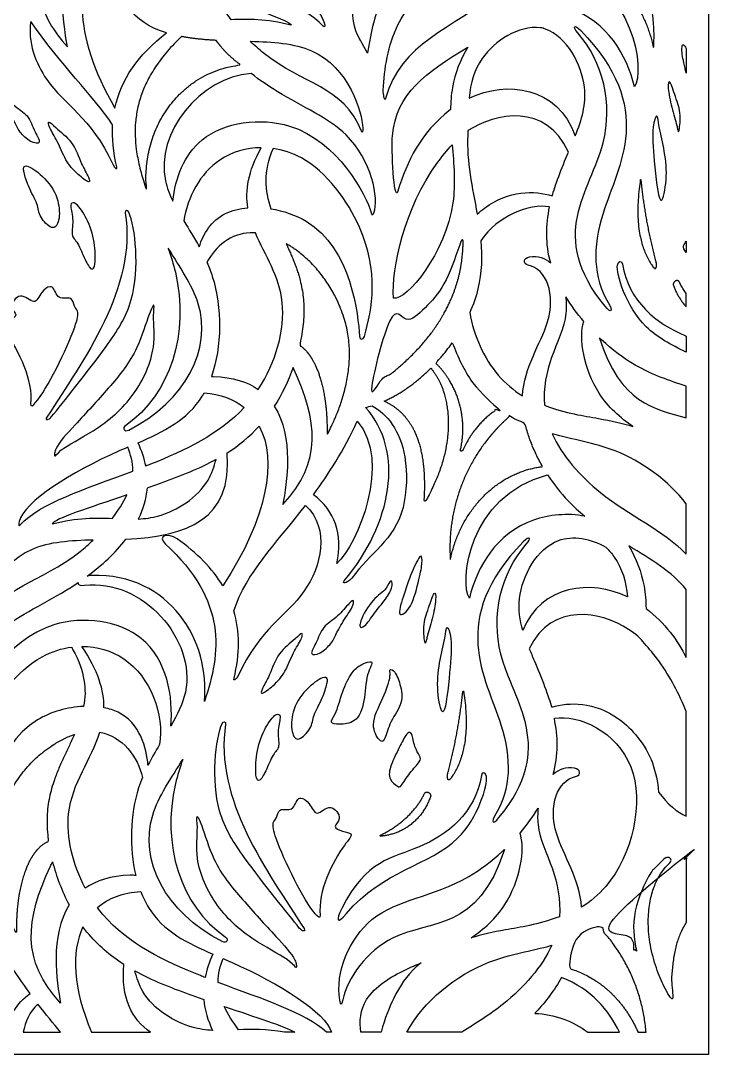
# Model space of a CAD drawing. Header units: millimetres. Extents: x 222 to 483, y -243 to 244.
# Drawn here: x 315.3 to 483.4, y -243.5 to 8.9 of the extents above; entities that cross this region are included whole.
import ezdxf

# ---------------------------------------------------------------- set-up
doc = ezdxf.new("R2010")
doc.units = ezdxf.units.MM

msp = doc.modelspace()

# ---------------------------------------------------------------- linework, layer by layer
msp.add_lwpolyline([(222.38, 244.15), (483.39, 244.15), (483.39, -243.48), (222.38, -243.48)], close=True)
for points, knots in [([(320.16, 14.11), (319.84, 15.45), (319.66, 16.81), (319.61, 18.18), (319.39, 23.64), (321.19, 29.43), (324.28, 36.02), (324.74, 37), (325.28, 38.16), (325.65, 39.2), (326.86, 36.98), (328.95, 33.8), (331.37, 31.15), (332.24, 30.29), (323.39, 23.47), (325.66, 8.7), (326.76, 2.58), (323.2, 6.44), (321.1, 10.22), (320.16, 14.11)], [0, 0, 0, 0, 1, 1, 1, 1.504694, 1.504694, 1.504694, 1.863922, 1.863922, 1.863922, 1.910503, 1.934924, 1.934924, 1.934924, 2.70129, 2.70129, 2.70129, 3.069815, 3.069815, 3.069815, 3.069815]), ([(443.32, 29.8), (438.26, 28.39), (424.84, 26.52), (406.24, 11.63), (404.22, -2.78), (403.96, -8.06), (403.91, -9.04), (404.28, -11.01), (404.53, -10.07), (408.03, 3.34), (427.24, 8.91), (440.95, 24.58), (443.32, 29.8)], [76.463266, 76.463266, 76.463266, 76.463266, 76.552494, 76.69528, 76.786498, 76.786498, 76.786498, 77.786498, 77.786498, 77.786498, 78.068676, 78.203492, 78.203492, 78.203492, 78.203492]), ([(336.6, 26.6), (337.3, 26.1), (338.01, 25.61), (338.74, 25.15), (337.84, 13.92), (342.84, 8.48), (350.99, 5.97), (344.06, 0.67), (339.86, -5.46), (338.38, -12.43), (327.83, 5.74), (328.25, 20.33), (336.6, 26.6)], [17.962, 17.962, 17.962, 17.962, 17.979596, 17.979596, 17.979596, 18.270693, 18.270693, 18.270693, 18.851398, 18.851398, 18.851398, 19.565897, 19.565897, 19.565897, 19.565897]), ([(363.01, 26.56), (362.35, 24.81), (361.75, 22.9), (361.77, 20.73), (373.64, 16.26), (384.47, 12.9), (389.29, 7.58), (389.74, 7.08), (389.71, 7.75), (389.55, 8.4), (388.32, 13.27), (376.26, 20.82), (363.7, 26.26), (363.01, 26.56)], [15.169596, 15.169596, 15.169596, 15.169596, 15.277954, 15.277954, 15.277954, 15.538019, 15.538019, 15.538019, 16.538019, 16.538019, 16.538019, 16.778297, 16.792424, 16.792424, 16.792424, 16.792424]), ([(411.4, 25.5), (410.13, 24.99), (405.73, 23.18), (396.03, 17.3), (396.2, 7.16), (398.82, 3.48), (400.12, 0.97), (401.26, 8.95), (404.74, 17.77), (408.03, 22.71), (410.98, 25.18), (411.4, 25.5)], [62.928225, 62.928225, 62.928225, 62.928225, 63.31961, 64.31961, 65.31961, 65.876541, 65.876541, 65.876541, 66.876541, 67.876541, 68.032448, 68.032448, 68.032448, 68.032448]), ([(439.06, 13.08), (442.73, 13.47), (457.03, 11.55), (463.45, 0.58), (465.36, -7.21), (467.81, -3.79), (465.87, 17.75), (446.27, 22.92), (444.42, 19.51), (442.08, 16.27), (439.45, 13.49), (439.32, 13.35), (439.19, 13.22), (439.06, 13.08)], [51, 51, 51, 51, 51.141693, 51.540815, 51.540815, 51.540815, 52.514407, 52.514407, 52.514407, 52.590008, 52.590008, 52.590008, 52.620151, 52.620151, 52.620151, 52.620151]), ([(363.25, 14.88), (364.13, 13.01), (365.36, 11.06), (366.81, 9.16), (370.8, 9.34), (375.34, 9.42), (381.48, 7.83), (380.78, 9.14), (372.67, 11.71), (363.25, 14.88)], [15.366348, 15.366348, 15.366348, 15.366348, 15.4449064, 15.4449064, 15.4449064, 15.6735386, 15.6735386, 15.6735386, 15.8752613, 15.8752613, 15.8752613, 15.8752613]), ([(337.82, -16.52), (337.63, -19.77), (337.97, -23.19), (338.86, -26.77), (339.08, -27.65), (338.34, -27.13), (337.96, -26.31), (332.32, -14.23), (322.16, -10.18), (317.01, 3.87), (317.82, 8.75), (325.3, -2.01), (332.82, -9.18), (337.82, -16.52)], [29.740853, 29.740853, 29.740853, 29.740853, 30, 30, 30, 31, 31, 31, 31.507506, 31.824255, 31.824255, 31.824255, 32.410259, 32.410259, 32.410259, 32.410259]), ([(424.93, -9.97), (425.3, -6.25), (427.39, 1.55), (436.94, 7.79), (442.4, 7.22), (442.81, 7.13), (448.58, 5.42), (455.09, -6.44), (452.49, -15.22), (450.88, -19.19), (446.57, -7.11), (434.15, -5.6), (424.93, -9.97)], [93.0221244, 93.0221244, 93.0221244, 93.0221244, 93.0817201, 93.1713805, 93.1713805, 93.1713805, 93.1754469, 93.2294618, 93.2691734, 93.2691734, 93.2691734, 93.6940296, 93.6940296, 93.6940296, 93.6940296]), ([(452.2, 6.54), (450.69, 8.08), (450.04, 7.62), (451.46, 5.99), (457.7, -1.19), (463.12, -24.15), (443.92, -43.6), (458.14, -60.78), (459.72, -62.69), (460.15, -62.04), (458.89, -59.9), (455.28, -53.74), (454.62, -36.46), (470.76, -12.45), (452.2, 6.54)], [0, 0, 0, 0, 1, 1, 1, 1.444191, 2, 2, 2, 3, 3, 3, 3.417562, 4, 4, 4, 4]), ([(371.48, 3.89), (372.51, 2.89), (383.35, -6.75), (394.16, -6.93), (398.64, -18.09), (398.92, -18.79), (398.96, -18.04), (398.94, -17.28), (398.84, -13.57), (394.12, 2.65), (376.9, 3.75), (371.48, 3.89)], [15.520902, 15.520902, 15.520902, 15.520902, 15.567747, 16, 16, 16, 17, 17, 17, 17.323358, 17.469186, 17.469186, 17.469186, 17.469186]), ([(477.98, -3.85), (477.98, -1.86), (477.98, 0.13), (477.98, 2.13), (477.73, 2.57), (477.1, 3.47), (476.91, 2.59), (476.97, 0.63), (477.32, -1.03), (477.88, -3.44), (477.98, -3.85)], [617.972943, 617.972943, 617.972943, 617.972943, 623.952559, 623.952559, 623.952559, 623.969659, 624.00071, 624.008228, 624.055911, 624.065464, 624.065464, 624.065464, 624.065464]), ([(420.38, -12.8), (420.41, -10.98), (420.82, -5.68), (422.8, -0.55), (424.61, 2.45), (414.25, -3.84), (407.2, -8.74), (406.2, -19.17), (405.91, -22.24), (406.57, -35.65), (407.5, -32.71), (409.83, -25.33), (412.88, -18.68), (420.38, -12.8)], [90.916579, 90.916579, 90.916579, 90.916579, 90.949637, 91.013607, 91.013607, 91.013607, 91.225311, 91.225311, 91.225311, 92.225311, 92.225311, 92.225311, 92.626374, 92.626374, 92.626374, 92.626374]), ([(371.69, -3.98), (373.75, -5.59), (382.18, -11.32), (399.83, -18.63), (402.95, -34.5), (401.68, -37.99), (401.54, -38.38), (401.19, -38.6), (401.08, -38.2), (399.73, -33.46), (388.78, -12.67), (357.82, -16.77), (353.11, -29.55), (352.53, -35.13), (351.73, -33.49), (346.7, -20.44), (359.05, -4.94), (371.69, -3.98)], [14, 14, 14, 14, 14.072713, 14.28442, 14.594616, 14.594616, 14.594616, 15.594616, 15.594616, 15.594616, 15.972209, 16.19829, 16.384528, 16.384528, 16.384528, 16.42098, 16.675186, 16.675186, 16.675186, 16.675186]), ([(309.63, -7.94), (309.61, -8.08), (309.72, -9.26), (311.73, -12.09), (314.05, -15.97), (314.63, -17.88), (317.81, -20.97), (320.67, -21.26), (318.63, -18.07), (317.21, -13.83), (313.9, -12.29), (310.81, -8.46), (309.7, -7.55), (309.63, -7.94)], [0.2828626, 0.2828626, 0.2828626, 0.2828626, 0.2916965, 0.3289893, 0.3732736, 0.4206187, 0.4595574, 0.4987291, 0.537462, 0.5854462, 0.635, 0.673098, 0.6985782, 0.6985782, 0.6985782, 0.6985782]), ([(475.89, -17.57), (475.83, -17.32), (475.53, -15.92), (474.38, -12.21), (473.37, -7.36), (473.81, -4.84), (475.5, -10.24), (476.8, -13.49), (476.22, -18.78), (476.02, -18.14), (475.89, -17.57)], [0.3333333, 0.3333333, 0.3333333, 0.3333333, 0.3468881, 0.3958112, 0.4454176, 0.4907563, 0.5362196, 0.5904539, 0.6354008, 0.6666667, 0.6666667, 0.6666667, 0.6666667]), ([(424.64, -17.92), (431.41, -13.54), (443.7, -11.06), (449.18, -23.2), (447.57, -26.99), (445.81, -31.75), (445.24, -33.85), (440.98, -32.49), (433.94, -32.48), (427.5, -37.77), (426.9, -38.31), (425.78, -31.84), (424.23, -25.46), (424.61, -19.02), (424.62, -18.65), (424.63, -18.28), (424.64, -17.92)], [88.298543, 88.298543, 88.298543, 88.298543, 89.020813, 89.020813, 89.020813, 90.8939, 90.8939, 90.8939, 91.031693, 91.046023, 91.046023, 91.046023, 91.296224, 91.296224, 91.296224, 91.418236, 91.418236, 91.418236, 91.418236]), ([(471.88, -34.93), (471.81, -34.95), (471.14, -34.63), (470.07, -24.95), (469.54, -17.17), (470.91, -13.2), (471.31, -17.15), (472.86, -23.41), (473.43, -29.46), (472.39, -34.81), (471.88, -34.93)], [0.3333333, 0.3333333, 0.3333333, 0.3333333, 0.3402274, 0.3974017, 0.4481187, 0.4861176, 0.5210702, 0.5669825, 0.6187188, 0.6666667, 0.6666667, 0.6666667, 0.6666667]), ([(322.25, -16.57), (322.3, -16.76), (322.7, -17.87), (324.66, -20.86), (326.12, -25.13), (328.86, -28.34), (332.47, -31.07), (332.08, -29.38), (329.9, -25.73), (328.42, -20.74), (323.94, -17.3), (322.12, -15.37), (322.12, -16.14), (322.25, -16.57)], [0.2651408, 0.2651408, 0.2651408, 0.2651408, 0.2746791, 0.315218, 0.3666441, 0.4148802, 0.4515302, 0.4858042, 0.5264738, 0.5804883, 0.6278918, 0.6625516, 0.6845601, 0.6845601, 0.6845601, 0.6845601]), ([(355.23, -39.97), (356.06, -34.19), (361.06, -24.86), (370.47, -22.11), (374.13, -22.09), (370.85, -27.91), (370.22, -32.6), (370.87, -36.78), (368.84, -36.94), (362.77, -38.42), (359.99, -43.1), (358.98, -46.3), (357.77, -44.08), (356.45, -41.99), (355.23, -39.97)], [10.6080863, 10.6080863, 10.6080863, 10.6080863, 10.783011, 10.8890039, 10.8890039, 10.8890039, 10.9959349, 10.9959349, 10.9959349, 11.0656119, 11.2204089, 11.2204089, 11.2204089, 11.2642485, 11.2642485, 11.2642485, 11.2642485]), ([(377.01, -22.29), (379.37, -22.62), (388.39, -25.53), (403.78, -46.76), (401.34, -61.44), (399.33, -68.18), (399.07, -69.04), (398.18, -69.03), (398.13, -68.14), (397.85, -63.12), (395.87, -43.01), (379.53, -37.48), (376.5, -37.01), (374.99, -32.56), (374.56, -27.92), (377.01, -22.29)], [10, 10, 10, 10, 10.067947, 10.260001, 10.580517, 10.580517, 10.580517, 11.580517, 11.580517, 11.580517, 12.013736, 12.111894, 12.111894, 12.111894, 12.237962, 12.237962, 12.237962, 12.237962]), ([(420.8, -21.36), (419.54, -22.7), (409.4, -35.13), (405.99, -51.44), (406.42, -58.87), (409.69, -59.46), (422.8, -43.38), (421.2, -26.1), (420.8, -21.36)], [89.2015169, 89.2015169, 89.2015169, 89.2015169, 89.2490399, 89.6086713, 89.6086713, 89.6086713, 89.8316864, 89.9165794, 89.9165794, 89.9165794, 89.9165794]), ([(316.08, -27.7), (316.1, -27.83), (316.29, -28.75), (317.17, -31.75), (319.79, -36.11), (319.58, -38.61), (323.32, -42.62), (324.98, -40.04), (324.77, -34.71), (322.01, -29.82), (317.01, -26.15), (316.02, -26.71), (316.02, -27.35), (316.08, -27.7)], [0.2737276, 0.2737276, 0.2737276, 0.2737276, 0.281453, 0.3201795, 0.3647422, 0.409809, 0.4476186, 0.4894424, 0.5360876, 0.5896846, 0.632255, 0.6617746, 0.6811432, 0.6811432, 0.6811432, 0.6811432]), ([(340.9, -37.99), (340.79, -37.29), (341.48, -37.19), (341.77, -37.83), (343.37, -41.45), (345.13, -57.39), (334.93, -73.05), (325.62, -84.32), (322.92, -87.76), (322.24, -88.61), (321.17, -88.78), (321.76, -87.87), (330.57, -74.15), (343.84, -56.26), (340.9, -37.99)], [0, 0, 0, 0, 1, 1, 1, 1.388445, 1.609126, 2, 2, 2, 3, 3, 3, 4, 4, 4, 4]), ([(328.45, -35.59), (328.6, -35.65), (329.54, -36.18), (331.88, -39.89), (333.44, -44.5), (333.74, -50.88), (332.75, -52.36), (331.03, -49.53), (329.21, -44.72), (327.53, -43.99), (328.43, -39.42), (327.2, -35.87), (328, -35.43), (328.45, -35.59)], [0.25853, 0.25853, 0.25853, 0.25853, 0.268326, 0.3126895, 0.3693223, 0.4158307, 0.4537451, 0.4910186, 0.5320683, 0.5779531, 0.6198632, 0.6583254, 0.6869583, 0.6869583, 0.6869583, 0.6869583]), ([(425.07, -62.37), (425.94, -60.43), (428.03, -54.47), (428.14, -48.67), (427.8, -44.83), (432, -38.64), (439.56, -35.66), (444.6, -36.55), (443.72, -40.91), (443.55, -45.53), (444.87, -50.24), (443.48, -49), (441.74, -48.37), (439.67, -48.73), (438.23, -48.99), (437.97, -50.43), (439.4, -50.74), (443.8, -51.7), (447.95, -62.26), (438.37, -75.7), (437.97, -82.69), (435.79, -81.31), (429.74, -76.24), (426.09, -67.96), (425.07, -62.37)], [94.505172, 94.505172, 94.505172, 94.505172, 94.577464, 94.724551, 94.724551, 94.724551, 95.573891, 95.573891, 95.573891, 95.607514, 95.607514, 95.607514, 95.677252, 95.677252, 95.677252, 96.677252, 96.677252, 96.677252, 96.899785, 97.06356, 97.06356, 97.06356, 97.32546, 97.855906, 97.855906, 97.855906, 97.855906]), ([(360.87, -50.11), (362.94, -46.19), (367.07, -42.7), (372.29, -42.87), (372.73, -42.91), (375.05, -48.37), (382.17, -58.58), (377.74, -74.54), (373.4, -81.11), (370.76, -79.27), (367.19, -78.09), (362.42, -77.97), (362.27, -77.96), (362.11, -77.96), (361.96, -77.97), (364.52, -70.67), (364.65, -59.72), (361.35, -51.2), (360.87, -50.11)], [6.696364, 6.696364, 6.696364, 6.696364, 6.8809665, 6.8974094, 6.8974094, 6.8974094, 7.0508775, 7.2070237, 7.2070237, 7.2070237, 7.4249446, 7.4249446, 7.4249446, 7.456339, 7.456339, 7.456339, 7.5874913, 7.6075677, 7.6075677, 7.6075677, 7.6075677]), ([(477.98, -47.66), (477.98, -46.74), (477.98, -45.82), (477.98, -44.9), (477.8, -45.2), (477.23, -46.09), (477.21, -46.67), (477.84, -47.48), (477.98, -47.66)], [665.000589, 665.000589, 665.000589, 665.000589, 667.757004, 667.757004, 667.757004, 667.772939, 667.811275, 667.820548, 667.820548, 667.820548, 667.820548]), ([(351.4, -46.58), (354.18, -51.19), (364.76, -65.88), (355.77, -83.85), (341.75, -91.04), (340.69, -91.59), (340.03, -90.59), (341.01, -89.91), (352.04, -82.26), (357.24, -65.36), (352.08, -48.55), (351.4, -46.58)], [25.523096, 25.523096, 25.523096, 25.523096, 25.664597, 26, 26, 26, 27, 27, 27, 27.445672, 27.504923, 27.504923, 27.504923, 27.504923]), ([(477.98, -72.05), (477.98, -70.73), (477.98, -69.41), (477.98, -68.09), (477.88, -68.05), (471.03, -65.18), (463.82, -59.67), (462.44, -50.5), (462.29, -49.49), (461.31, -49.75), (461.17, -50.75), (460.89, -52.83), (464.33, -65.03), (474.28, -70.21), (477.98, -72.05)], [688.189907, 688.189907, 688.189907, 688.189907, 692.147815, 692.147815, 692.147815, 692.155753, 692.659863, 692.659863, 692.659863, 693.659863, 693.659863, 693.659863, 694.090258, 694.314824, 694.314824, 694.314824, 694.314824]), ([(319.01, -84.33), (318.42, -85.01), (317.69, -85.56), (317.79, -84.65), (318.45, -78.87), (313.33, -68.66), (309.28, -64.57), (312.44, -64.33), (315.07, -62.87), (312.11, -61.35), (315.29, -56.83), (318.9, -61.03), (320.07, -57.45), (321.89, -56.06), (322.52, -56.04), (322.7, -56.03), (323.63, -56.24), (324.21, -59.61), (328.06, -58.15), (328.35, -61.14), (329.66, -61.86), (328.4, -67.82), (321.69, -81.25), (319.01, -84.33)], [0, 0, 0, 0, 1, 1, 1, 1.166623, 1.228778, 1.27106, 1.314325, 1.361693, 1.413404, 1.468723, 1.521532, 1.561619, 1.561619, 1.561619, 1.572967, 1.624069, 1.673258, 1.715199, 1.7572, 1.81926, 2, 2, 2, 2]), ([(323.64, -96.64), (323.69, -96.34), (324.23, -94.52), (329.3, -89.1), (337.06, -80.63), (343.83, -72.44), (346.6, -62.68), (348.21, -59.55), (347.56, -63.49), (348.65, -71.51), (343.46, -83.07), (334.66, -90.77), (324.78, -95.69), (323.66, -97.83), (323.57, -97.04), (323.64, -96.64)], [0.2512547, 0.2512547, 0.2512547, 0.2512547, 0.2608677, 0.2984071, 0.3498586, 0.4034449, 0.442947, 0.4700935, 0.495683, 0.5352109, 0.5884402, 0.6432003, 0.6829579, 0.7074576, 0.7202357, 0.7202357, 0.7202357, 0.7202357]), ([(448.55, -58.47), (449.84, -60.58), (451.34, -62.62), (452.99, -64.56), (451.58, -68.44), (453.92, -81.1), (461.93, -88.12), (464.93, -90.15), (462.39, -89.37), (456.36, -88.03), (448.81, -87), (443.36, -84.99), (443, -80.81), (444.9, -72.17), (448.77, -65.17), (448.72, -59.82), (448.55, -58.47)], [56.224915, 56.224915, 56.224915, 56.224915, 56.240223, 56.240223, 56.240223, 57.240223, 57.847667, 57.847667, 57.847667, 58.492213, 59.258136, 59.258136, 59.258136, 59.366936, 59.491328, 59.533933, 59.533933, 59.533933, 59.533933]), ([(456.8, -68.57), (456.97, -68.73), (457.14, -68.89), (457.32, -69.04), (459.92, -71.45), (467, -76.75), (474.04, -79.01), (477.98, -80.34), (477.98, -82.91), (477.98, -85.48), (477.98, -88.06), (470.2, -85.93), (461.82, -84.44), (456.8, -68.57)], [57.127909, 57.127909, 57.127909, 57.127909, 57.240223, 57.240223, 57.240223, 57.261738, 57.294669, 57.294669, 57.294669, 65.01621, 65.01621, 65.01621, 65.449647, 65.449647, 65.449647, 65.449647]), ([(381.91, -75.78), (381.91, -75.79), (381.91, -75.79), (381.91, -75.79), (388.05, -88.86), (389.1, -98.75), (379.43, -109.23), (380.36, -104.06), (382.13, -92.72), (377.33, -85.22), (379.18, -82.32), (380.73, -79.1), (381.91, -75.78)], [4, 4, 4, 4, 4.000278, 4.000278, 4.000278, 5.000278, 5.000278, 5.000278, 5.647501, 5.647501, 5.647501, 5.711817, 5.711817, 5.711817, 5.711817]), ([(344.03, -94.14), (344.95, -96.09), (345.58, -97.99), (345.93, -99.83), (346.31, -99.68), (354.99, -96.27), (363.89, -92.08), (369.97, -85.51), (367.45, -83.48), (364.16, -82.25), (360.19, -81.96), (360.04, -82.23), (356.38, -88.47), (350.24, -91.45), (344.03, -94.14)], [14.8922957, 14.8922957, 14.8922957, 14.8922957, 14.9445438, 14.9445438, 14.9445438, 14.952701, 15.1322287, 15.1322287, 15.1322287, 15.3542431, 15.3542431, 15.3542431, 15.3599418, 15.487305, 15.487305, 15.487305, 15.487305]), ([(399.63, -85.52), (409.31, -96.23), (406.03, -114.03), (394.43, -127.83), (393.87, -128.5), (394.74, -128.72), (396.31, -127.18), (400.57, -121.04), (409.42, -116.82), (410.09, -93.46), (404.79, -87.09), (401.24, -85.09), (400.7, -85.25), (400.17, -85.4), (399.63, -85.52)], [36.010926, 36.010926, 36.010926, 36.010926, 37, 37, 37, 38, 38, 38, 38.441941, 38.640606, 38.975126, 38.975126, 38.975126, 38.99631, 38.99631, 38.99631, 38.99631]), ([(360.23, -157.35), (364.37, -145.28), (365.82, -132.75), (350.69, -118.83), (348.64, -116.94), (351.26, -115.99), (353.55, -117.59), (358.49, -121.04), (362.22, -124.87), (364.72, -129.08), (375.74, -112.41), (378, -98.38), (373.66, -90.06), (371.31, -92.67), (368.66, -94.81), (365.8, -96.63), (367.1, -112.86), (356.09, -116.98), (341.04, -117.68), (338.46, -121.06), (335.16, -124.08), (331.61, -126.7), (331.98, -126.6), (332.37, -126.54), (332.79, -126.53), (351.8, -126.06), (361.75, -142.58), (360.23, -157.35)], [22.775331, 22.775331, 22.775331, 22.775331, 23.13042, 23.13042, 23.13042, 24.13042, 24.13042, 24.13042, 24.519455, 24.519455, 24.519455, 25.144732, 25.144732, 25.144732, 25.214156, 25.214156, 25.214156, 25.634736, 25.634736, 25.634736, 25.757907, 25.757907, 25.757907, 25.895675, 25.895675, 25.895675, 26.285116, 26.285116, 26.285116, 26.285116]), ([(386.91, -106.83), (392.15, -110.75), (394.05, -116.36), (392.61, -123.65), (397.71, -118.91), (406.11, -98.76), (397.6, -88.87), (394.25, -96.08), (390.56, -101.86), (386.91, -106.83)], [33.032767, 33.032767, 33.032767, 33.032767, 34, 34, 34, 34.980239, 34.980239, 34.980239, 35.009527, 35.009527, 35.009527, 35.009527]), ([(477.98, -109.06), (477.98, -113.14), (477.98, -117.22), (477.98, -121.31), (472.31, -115.49), (458.29, -109.41), (447.6, -97.2), (445.23, -91.98), (450.29, -93.39), (461.97, -95.01), (473.59, -103.32), (477.98, -109.06)], [729.160853, 729.160853, 729.160853, 729.160853, 741.407502, 741.407502, 741.407502, 741.597654, 741.73247, 741.73247, 741.73247, 741.821698, 741.934374, 741.934374, 741.934374, 741.934374]), ([(341.53, -95.22), (342.19, -96.97), (342.78, -98.88), (342.76, -101.05), (330.9, -105.52), (320.06, -108.88), (315.24, -114.2), (314.79, -114.7), (314.82, -114.03), (314.99, -113.38), (316.21, -108.51), (328.27, -100.96), (340.83, -95.52), (341.53, -95.22)], [15.169596, 15.169596, 15.169596, 15.169596, 15.277954, 15.277954, 15.277954, 15.538019, 15.538019, 15.538019, 16.538019, 16.538019, 16.538019, 16.778297, 16.792424, 16.792424, 16.792424, 16.792424]), ([(344.1, -112.76), (345.26, -110.37), (346.01, -107.85), (346.23, -105.2), (347.44, -104.78), (353.29, -102.72), (358.95, -100.5), (363.08, -98.23), (362.65, -99.89), (360.4, -106.56), (351.52, -111.88), (345.72, -112.68), (344.1, -112.76)], [14.7606374, 14.7606374, 14.7606374, 14.7606374, 14.8401409, 14.8401409, 14.8401409, 14.8654352, 14.9616143, 14.9616143, 14.9616143, 15.053325, 15.3069324, 15.406053, 15.406053, 15.406053, 15.406053]), ([(453.23, -112.09), (451.78, -110.91), (450.4, -109.65), (449.1, -108.29), (447.28, -106.37), (445.6, -104.22), (444.12, -101.95), (424.49, -107.1), (422.55, -128.67), (425, -132.09), (426.91, -124.3), (433.62, -112.82), (448.97, -111.25), (453.23, -112.09)], [83.081916, 83.081916, 83.081916, 83.081916, 83.384444, 83.384444, 83.384444, 83.436785, 83.436785, 83.436785, 84.410921, 84.410921, 84.410921, 84.810043, 84.976644, 84.976644, 84.976644, 84.976644]), ([(341.28, -106.89), (340.4, -108.77), (339.17, -110.72), (337.73, -112.62), (333.73, -112.44), (329.2, -112.36), (323.06, -113.95), (323.75, -112.64), (331.87, -110.07), (341.28, -106.89)], [15.366348, 15.366348, 15.366348, 15.366348, 15.4449064, 15.4449064, 15.4449064, 15.6735386, 15.6735386, 15.6735386, 15.8752613, 15.8752613, 15.8752613, 15.8752613]), ([(384.95, -109.43), (377.51, -119.08), (370.55, -125.82), (367.42, -135.16), (368.93, -140.2), (368.96, -145.7), (367.48, -151.65), (367.26, -152.53), (368, -152.01), (368.38, -151.19), (374.03, -139.11), (386.14, -134.28), (391.13, -115.23), (384.95, -109.43)], [95.172687, 95.172687, 95.172687, 95.172687, 95.23279, 95.23279, 95.23279, 95.663439, 95.663439, 95.663439, 96.663439, 96.663439, 96.663439, 97.170945, 97.646486, 97.646486, 97.646486, 97.646486]), ([(333.06, -117.89), (332.03, -118.89), (321.18, -128.53), (310.38, -128.71), (305.9, -139.87), (305.62, -140.57), (305.57, -139.81), (305.59, -139.06), (305.69, -135.35), (310.41, -119.13), (327.63, -118.03), (333.06, -117.89)], [15.520902, 15.520902, 15.520902, 15.520902, 15.567747, 16, 16, 16, 17, 17, 17, 17.323358, 17.469186, 17.469186, 17.469186, 17.469186]), ([(438.16, -118.34), (439.67, -116.8), (440.32, -117.26), (438.9, -118.89), (432.66, -126.07), (427.24, -149.03), (446.44, -168.48), (432.22, -185.66), (430.64, -187.57), (430.21, -186.92), (431.47, -184.78), (435.08, -178.62), (435.74, -161.34), (419.6, -137.33), (438.16, -118.34)], [0, 0, 0, 0, 1, 1, 1, 1.444191, 2, 2, 2, 3, 3, 3, 3.417562, 4, 4, 4, 4]), ([(463.62, -131.75), (463.26, -128.03), (462.17, -124), (459.11, -120.39), (458.33, -119.62), (454.68, -117.53), (443.97, -115.47), (436.18, -129.66), (437.3, -137.47), (438.04, -140.02), (442.65, -128.81), (454.65, -127.49), (463.62, -131.75)], [93.0943203, 93.0943203, 93.0943203, 93.0943203, 93.153916, 93.1713805, 93.1713805, 93.1713805, 93.2083208, 93.2623357, 93.2883344, 93.2883344, 93.2883344, 93.7017286, 93.7017286, 93.7017286, 93.7017286]), ([(477.98, -129.98), (477.98, -135.52), (477.98, -141.06), (477.98, -146.61), (475.86, -142.3), (472.9, -138.29), (468.17, -134.58), (468.14, -132.76), (467.73, -127.46), (465.75, -122.33), (463.95, -119.33), (469.37, -122.6), (474.5, -125.64), (477.98, -129.98)], [750.075589, 750.075589, 750.075589, 750.075589, 766.707832, 766.707832, 766.707832, 766.960635, 766.960635, 766.960635, 766.993692, 767.057663, 767.057663, 767.057663, 767.195359, 767.195359, 767.195359, 767.195359]), ([(413.43, -122.84), (413.43, -123), (413.39, -124.25), (412.82, -126.96), (410.91, -134.89), (407.16, -137.18), (408.77, -131.74), (410.71, -126.05), (413.16, -120.95), (413.42, -122.17), (413.43, -122.84)], [0.3333333, 0.3333333, 0.3333333, 0.3333333, 0.3408512, 0.3885342, 0.4391031, 0.4883575, 0.5368566, 0.5893378, 0.6356155, 0.6666667, 0.6666667, 0.6666667, 0.6666667]), ([(329.43, -128.24), (328.45, -128.91), (321.18, -133.58), (304.7, -140.41), (301.58, -156.28), (302.85, -159.77), (302.99, -160.16), (303.35, -160.38), (303.46, -159.98), (304.81, -155.24), (315.75, -134.45), (349.62, -138.93), (352.75, -156.27), (352.02, -163.33), (353.64, -160.55), (361.23, -145.54), (345.08, -127.19), (330.95, -128.95), (329.71, -129.11), (329.29, -128.74), (329.43, -128.24)], [14, 14, 14, 14, 14.033346, 14.245053, 14.555248, 14.555248, 14.555248, 15.555248, 15.555248, 15.555248, 15.932842, 16.158923, 16.419306, 16.419306, 16.419306, 16.480209, 16.758941, 16.758941, 16.758941, 17.170456, 17.170456, 17.170456, 17.170456]), ([(406.13, -128.78), (406.13, -128.94), (406.01, -130.05), (404.37, -132.66), (401.94, -135.36), (399.54, -139.18), (398.03, -139.45), (398.57, -136.77), (401.61, -131.87), (404.7, -130.23), (405.79, -127.31), (406.14, -128.24), (406.13, -128.78)], [0.308709, 0.308709, 0.308709, 0.308709, 0.3169776, 0.3597825, 0.4114303, 0.4553173, 0.4874724, 0.5031362, 0.5519852, 0.602914, 0.6396361, 0.6664853, 0.6664853, 0.6664853, 0.6664853]), ([(414.47, -142.45), (414.53, -142.2), (414.83, -140.8), (415.98, -137.09), (416.99, -132.24), (416.55, -129.72), (414.86, -135.12), (413.56, -138.37), (414.14, -143.66), (414.34, -143.02), (414.47, -142.45)], [0.3333333, 0.3333333, 0.3333333, 0.3333333, 0.3468881, 0.3958112, 0.4454176, 0.4907563, 0.5362196, 0.5904539, 0.6354008, 0.6666667, 0.6666667, 0.6666667, 0.6666667]), ([(396.71, -132.82), (396.74, -132.96), (396.62, -134.14), (394.61, -136.97), (392.3, -140.85), (391.71, -142.76), (388.53, -145.85), (385.67, -146.14), (387.71, -142.95), (389.13, -138.71), (392.44, -137.17), (395.54, -133.34), (396.64, -132.43), (396.71, -132.82)], [0.2828626, 0.2828626, 0.2828626, 0.2828626, 0.2916965, 0.3289893, 0.3732736, 0.4206187, 0.4595574, 0.4987291, 0.537462, 0.5854462, 0.635, 0.673098, 0.6985782, 0.6985782, 0.6985782, 0.6985782]), ([(463.91, -139.7), (465.6, -140.79), (466.94, -142), (467.75, -143.13), (469.01, -144.47), (473.25, -149.67), (476.31, -155.55), (477.98, -159.74), (477.98, -165.92), (477.98, -172.11), (477.98, -178.29), (477.98, -180.63), (477.98, -182.97), (477.98, -185.32), (475.79, -184.32), (473.43, -182.47), (471.24, -179.42), (470.81, -174.53), (469.31, -169.9), (466.11, -165.99), (464.72, -164.3), (463.12, -162.78), (461.49, -161.59), (461.41, -161.53), (455.59, -157.36), (449.32, -157.38), (445.12, -158.73), (444.51, -156.49), (442.54, -151.22), (440.85, -147.32), (440.43, -146.34), (440.01, -145.38), (439.62, -144.43), (445.22, -132.91), (457.25, -135.39), (463.91, -139.7)], [827.976486, 827.976486, 827.976486, 827.976486, 828.15719, 828.15719, 828.15719, 828.204713, 828.327443, 828.327443, 828.327443, 846.87096, 846.87096, 846.87096, 853.899365, 853.899365, 853.899365, 853.956805, 853.956805, 853.956805, 854.609063, 854.609063, 854.609063, 854.645532, 854.647381, 854.647381, 854.647381, 854.783326, 854.783326, 854.783326, 856.783326, 856.783326, 856.783326, 856.792718, 856.792718, 856.792718, 857.503966, 857.503966, 857.503966, 857.503966]), ([(384.1, -141.45), (384.04, -141.64), (383.64, -142.75), (381.68, -145.74), (380.22, -150.01), (377.49, -153.22), (373.87, -155.95), (374.26, -154.26), (376.44, -150.61), (377.92, -145.62), (382.4, -142.18), (384.23, -140.25), (384.22, -141.02), (384.1, -141.45)], [0.2651408, 0.2651408, 0.2651408, 0.2651408, 0.2746791, 0.315218, 0.3666441, 0.4148802, 0.4515302, 0.4858042, 0.5264738, 0.5804883, 0.6278918, 0.6625516, 0.6845601, 0.6845601, 0.6845601, 0.6845601]), ([(418.48, -159.81), (418.55, -159.83), (419.22, -159.51), (420.29, -149.83), (420.82, -142.05), (419.45, -138.08), (419.05, -142.03), (417.5, -148.29), (416.93, -154.34), (417.97, -159.69), (418.48, -159.81)], [0.3333333, 0.3333333, 0.3333333, 0.3333333, 0.3402274, 0.3974017, 0.4481187, 0.4861176, 0.5210702, 0.5669825, 0.6187188, 0.6666667, 0.6666667, 0.6666667, 0.6666667]), ([(349.28, -167.86), (350.5, -160.48), (345.57, -147.21), (333.98, -143.87), (330.27, -143.87), (334.31, -149.8), (335.73, -154.61), (335.7, -158.83), (336.95, -159.08), (344.13, -161.36), (346.14, -168.69), (346.46, -172.88), (347.35, -171.13), (348.31, -169.47), (349.28, -167.86)], [10.606877, 10.606877, 10.606877, 10.606877, 10.8448152, 10.9520174, 10.9520174, 10.9520174, 11.0538803, 11.0538803, 11.0538803, 11.0995322, 11.3357291, 11.3357291, 11.3357291, 11.369279, 11.369279, 11.369279, 11.369279]), ([(327.86, -144.02), (325.38, -144.33), (316.23, -147.2), (300.75, -168.54), (303.19, -183.21), (305.2, -189.96), (305.46, -190.82), (306.36, -190.81), (306.41, -189.92), (306.68, -184.89), (308.77, -163.68), (326.85, -158.7), (330.74, -158.51), (331.51, -154.42), (331.06, -150.01), (328.13, -144.73), (327.99, -144.48), (327.9, -144.24), (327.86, -144.02)], [10, 10, 10, 10, 10.071118, 10.263172, 10.583688, 10.583688, 10.583688, 11.583688, 11.583688, 11.583688, 12.016907, 12.144362, 12.144362, 12.144362, 12.256726, 12.256726, 12.256726, 12.39658, 12.39658, 12.39658, 12.39658]), ([(401.07, -147.65), (401.07, -147.65), (400.74, -147.43), (398.21, -148.4), (396.25, -150.01), (393.9, -154.7), (392.41, -160.65), (390.56, -162.54), (393.28, -163.08), (397.63, -162.44), (399.51, -157.67), (399.65, -150.59), (401.45, -147.93), (401.07, -147.65)], [0.2995752, 0.2995752, 0.2995752, 0.2995752, 0.30019, 0.3346555, 0.3756971, 0.4243525, 0.4692014, 0.5058929, 0.5384124, 0.5790557, 0.6314374, 0.6797624, 0.7222751, 0.7222751, 0.7222751, 0.7222751]), ([(390.27, -152.58), (390.24, -152.71), (390.05, -153.63), (389.18, -156.63), (386.55, -160.99), (386.76, -163.49), (383.02, -167.5), (381.36, -164.92), (381.57, -159.59), (384.33, -154.7), (389.33, -151.03), (390.33, -151.59), (390.32, -152.23), (390.27, -152.58)], [0.2737276, 0.2737276, 0.2737276, 0.2737276, 0.281453, 0.3201795, 0.3647422, 0.409809, 0.4476186, 0.4894424, 0.5360876, 0.5896846, 0.632255, 0.6617746, 0.6811432, 0.6811432, 0.6811432, 0.6811432]), ([(405.59, -150.16), (405.61, -150.4), (405.68, -151.78), (403.88, -156.95), (400.59, -162.65), (402.97, -167.18), (404.24, -167.22), (405.43, -162.36), (408.69, -158.05), (408.53, -154.27), (406.97, -149.87), (405.51, -149.3), (405.57, -149.83), (405.59, -150.16)], [0.2517194, 0.2517194, 0.2517194, 0.2517194, 0.2646242, 0.3111408, 0.3660399, 0.4080946, 0.4438112, 0.4838274, 0.533476, 0.5837719, 0.6216491, 0.6498336, 0.6681365, 0.6681365, 0.6681365, 0.6681365]), ([(377.89, -160.47), (377.74, -160.53), (376.81, -161.06), (374.46, -164.77), (372.91, -169.38), (372.61, -175.76), (373.59, -177.24), (375.31, -174.41), (377.13, -169.6), (378.81, -168.87), (377.91, -164.3), (379.14, -160.75), (378.35, -160.31), (377.89, -160.47)], [0.25853, 0.25853, 0.25853, 0.25853, 0.268326, 0.3126895, 0.3693223, 0.4158307, 0.4537451, 0.4910186, 0.5320683, 0.5779531, 0.6198632, 0.6583254, 0.6869583, 0.6869583, 0.6869583, 0.6869583]), ([(445.76, -161.43), (446.64, -165.79), (446.81, -170.41), (445.49, -175.13), (446.88, -173.88), (448.62, -173.25), (450.69, -173.61), (452.13, -173.87), (452.39, -175.31), (450.96, -175.62), (446.56, -176.58), (442.41, -187.14), (451.99, -200.58), (452.39, -207.57), (454.57, -206.19), (464.21, -198.12), (470.56, -169.03), (451.69, -160.38), (445.76, -161.43)], [55.191292, 55.191292, 55.191292, 55.191292, 55.224915, 55.224915, 55.224915, 55.294653, 55.294653, 55.294653, 56.294653, 56.294653, 56.294653, 56.517186, 56.680961, 56.680961, 56.680961, 56.94286, 57.94286, 58.94286, 58.94286, 58.94286, 58.94286]), ([(365.44, -162.87), (365.55, -162.17), (364.86, -162.07), (364.57, -162.71), (362.97, -166.33), (361.21, -182.27), (371.41, -197.93), (380.72, -209.2), (383.43, -212.64), (384.1, -213.49), (385.18, -213.66), (384.59, -212.75), (375.78, -199.03), (362.5, -181.14), (365.44, -162.87)], [0, 0, 0, 0, 1, 1, 1, 1.388445, 1.609126, 2, 2, 2, 3, 3, 3, 4, 4, 4, 4]), ([(345.1, -175.86), (344.07, -170.87), (340.14, -165.8), (334.72, -164.81), (332.64, -171.49), (324.4, -181.3), (327.99, -197.01), (331.11, -202.9), (333.76, -201.05), (337.33, -199.87), (342.11, -199.75), (342.59, -199.73), (343.05, -199.76), (343.49, -199.82), (341.84, -193.05), (342.07, -183.98), (344.77, -176.68), (345.1, -175.86)], [6.7346761, 6.7346761, 6.7346761, 6.7346761, 6.9574183, 6.9574183, 6.9574183, 7.1382774, 7.2706906, 7.2706906, 7.2706906, 7.4891491, 7.4891491, 7.4891491, 7.5858149, 7.5858149, 7.5858149, 7.699447, 7.7142675, 7.7142675, 7.7142675, 7.7142675]), ([(410.67, -165.02), (410.75, -165.1), (411.14, -165.68), (411.48, -168.6), (413.12, -170.78), (413.16, -171.84), (410.46, -174.55), (408.18, -178.32), (407.68, -178.25), (405.01, -176.19), (405.71, -172.82), (407.75, -168.87), (409.55, -165.12), (410.39, -164.76), (410.67, -165.02)], [0.2826634, 0.2826634, 0.2826634, 0.2826634, 0.2919223, 0.3284203, 0.3660249, 0.4043602, 0.4460949, 0.4857709, 0.5219392, 0.5562048, 0.6041706, 0.6554563, 0.6983078, 0.728411, 0.728411, 0.728411, 0.728411]), ([(354.94, -171.46), (352.16, -176.07), (341.59, -190.76), (350.57, -208.73), (364.59, -215.92), (365.65, -216.47), (366.31, -215.47), (365.33, -214.79), (354.3, -207.14), (349.11, -190.24), (354.26, -173.43), (354.94, -171.46)], [20.653516, 20.653516, 20.653516, 20.653516, 20.795017, 21.13042, 21.13042, 21.13042, 22.13042, 22.13042, 22.13042, 22.576092, 22.635343, 22.635343, 22.635343, 22.635343]), ([(427.92, -175.38), (428.07, -174.37), (429.05, -174.63), (429.19, -175.63), (429.47, -177.71), (424.21, -196.34), (403.79, -198.59), (394.94, -209.12), (392.66, -211.83), (392.29, -210.9), (393.88, -207.73), (399.77, -195.97), (412.45, -195.32), (426.54, -184.55), (427.92, -175.38)], [0, 0, 0, 0, 1, 1, 1, 1.430396, 2, 2, 2, 3, 3, 3, 3.495891, 4, 4, 4, 4]), ([(387.33, -209.21), (387.93, -209.89), (388.66, -210.44), (388.55, -209.53), (387.9, -203.75), (393.01, -193.54), (397.06, -189.45), (393.91, -189.21), (391.28, -187.75), (394.24, -186.23), (391.05, -181.71), (387.45, -185.91), (386.27, -182.33), (384.46, -180.94), (383.82, -180.92), (383.64, -180.91), (382.71, -181.12), (382.13, -184.49), (378.28, -183.03), (377.99, -186.02), (376.68, -186.74), (377.94, -192.7), (384.66, -206.13), (387.33, -209.21)], [0, 0, 0, 0, 1, 1, 1, 1.166623, 1.228778, 1.27106, 1.314325, 1.361693, 1.413404, 1.468723, 1.521532, 1.561619, 1.561619, 1.561619, 1.572967, 1.624069, 1.673258, 1.715199, 1.7572, 1.81926, 2, 2, 2, 2]), ([(437.37, -189.44), (438.78, -193.32), (436.44, -205.98), (428.43, -213), (425.43, -215.03), (427.97, -214.26), (434, -212.91), (441.55, -211.88), (447, -209.87), (447.36, -205.69), (445.46, -197.05), (441.59, -190.05), (441.64, -184.7), (441.81, -183.35), (440.52, -185.46), (439.02, -187.5), (437.37, -189.44)], [60.31961, 60.31961, 60.31961, 60.31961, 61.31961, 61.927053, 61.927053, 61.927053, 62.571599, 63.337522, 63.337522, 63.337522, 63.446323, 63.570715, 63.61332, 63.61332, 63.61332, 63.628628, 63.628628, 63.628628, 63.628628]), ([(382.71, -221.52), (382.65, -221.22), (382.11, -219.4), (377.04, -213.98), (369.29, -205.51), (362.51, -197.32), (359.75, -187.56), (358.13, -184.43), (358.78, -188.37), (357.69, -196.39), (362.88, -207.95), (371.69, -215.65), (381.57, -220.57), (382.69, -222.71), (382.78, -221.92), (382.71, -221.52)], [0.2512547, 0.2512547, 0.2512547, 0.2512547, 0.2608677, 0.2984071, 0.3498586, 0.4034449, 0.442947, 0.4700935, 0.495683, 0.5352109, 0.5884402, 0.6432003, 0.6829579, 0.7074576, 0.7202357, 0.7202357, 0.7202357, 0.7202357]), ([(433.56, -193.45), (433.39, -193.61), (433.22, -193.77), (433.04, -193.92), (430.44, -196.33), (418.81, -205.03), (399.37, -205.9), (392.23, -223.56), (393.3, -230.24), (393.52, -231.61), (393.78, -231.54), (394.04, -230.17), (395.06, -224.85), (407.31, -208.5), (427.2, -213.57), (433.56, -193.45)], [57.127909, 57.127909, 57.127909, 57.127909, 57.240223, 57.240223, 57.240223, 57.261738, 57.329644, 57.39127, 57.39127, 57.39127, 58.39127, 58.39127, 58.39127, 58.770252, 59.31961, 59.31961, 59.31961, 59.31961]), ([(323.14, -196.46), (322.96, -196.84), (322.79, -197.21), (322.62, -197.57), (316.49, -210.63), (315.44, -220.53), (325.1, -231.01), (324.17, -225.84), (322.4, -214.5), (327.21, -206.99), (325.45, -203.67), (324.07, -200.06), (323.14, -196.46)], [4, 4, 4, 4, 4.128848, 4.128848, 4.128848, 5.128848, 5.128848, 5.128848, 5.77622, 5.77622, 5.77622, 5.845327, 5.845327, 5.845327, 5.845327]), ([(360.41, -224.71), (360.77, -222.87), (361.39, -220.97), (362.32, -219.02), (356.1, -216.33), (349.02, -212.9), (345.24, -205.13), (344.7, -203.71), (340.33, -203.97), (336.76, -205.35), (334.11, -207.66), (334.54, -208.24), (340.89, -216.22), (350.93, -220.98), (360.03, -224.56), (360.41, -224.71)], [14.8922957, 14.8922957, 14.8922957, 14.8922957, 14.9445438, 14.9445438, 14.9445438, 15.0719069, 15.09795, 15.09795, 15.09795, 15.3400936, 15.3400936, 15.3400936, 15.3544673, 15.5432591, 15.5514163, 15.5514163, 15.5514163, 15.5514163]), ([(306.93, -210.65), (310.28, -217.86), (313.98, -223.64), (317.63, -228.61), (314.31, -231.09), (312.34, -234.24), (311.69, -238.07), (310.18, -238.07), (308.67, -238.07), (307.16, -238.07), (303.38, -229.89), (300.89, -217.68), (306.93, -210.65)], [95.138149, 95.138149, 95.138149, 95.138149, 95.167436, 95.167436, 95.167436, 95.778857, 95.778857, 95.778857, 99.948012, 99.948012, 99.948012, 100.644648, 100.644648, 100.644648, 100.644648]), ([(347.1, -238.07), (342.3, -238.07), (337.49, -238.07), (332.68, -238.07), (328.1, -227.43), (327.64, -218.47), (330.57, -212.36), (330.89, -212.79), (333.79, -216.52), (337.22, -219.39), (340.54, -221.51), (339.88, -229.8), (342.43, -234.94), (347.1, -238.07)], [978.604632, 978.604632, 978.604632, 978.604632, 991.873206, 991.873206, 991.873206, 992.321072, 992.321072, 992.321072, 992.331345, 992.412076, 992.412076, 992.412076, 992.627126, 992.627126, 992.627126, 992.627126]), ([(409.7, -238.07), (414.19, -238.07), (418.68, -238.07), (423.17, -238.07), (426.56, -235.93), (435.44, -230.44), (442.76, -222.08), (445.13, -216.86), (440.07, -218.27), (426.89, -220.1), (413.78, -230.45), (409.7, -238.07)], [908.60401, 908.60401, 908.60401, 908.60401, 921.00192, 921.00192, 921.00192, 921.089629, 921.224446, 921.224446, 921.224446, 921.313674, 921.452306, 921.452306, 921.452306, 921.452306]), ([(390.09, -238.07), (390.49, -238.07), (390.9, -238.07), (391.3, -238.07), (389.84, -233.21), (377.92, -225.77), (365.51, -220.4), (364.82, -220.1), (364.15, -221.85), (363.56, -223.76), (363.58, -225.93), (374.67, -230.11), (384.87, -233.32), (390.09, -238.07)], [937.930597, 937.930597, 937.930597, 937.930597, 939.049217, 939.049217, 939.049217, 939.286408, 939.300536, 939.300536, 939.300536, 939.408894, 939.408894, 939.408894, 939.652086, 939.652086, 939.652086, 939.652086]), ([(398.49, -238.07), (400.14, -238.07), (401.79, -238.07), (403.43, -238.07), (404.36, -234.54), (407.13, -228.03), (409.84, -223.95), (412.79, -221.48), (413.21, -221.16), (411.94, -221.67), (407.53, -223.48), (398.76, -228.8), (398.05, -235.51), (398.49, -238.07)], [926.769531, 926.769531, 926.769531, 926.769531, 931.317003, 931.317003, 931.317003, 931.940993, 932.940993, 933.096899, 933.096899, 933.096899, 933.488284, 934.488284, 935.259677, 935.259677, 935.259677, 935.259677]), ([(360.11, -230.08), (358.9, -229.66), (353.05, -227.6), (347.39, -225.38), (343.26, -223.11), (343.69, -224.77), (345.94, -231.44), (354.82, -236.76), (360.62, -237.56), (362.24, -237.64), (361.09, -235.25), (360.33, -232.73), (360.11, -230.08)], [19.2364571, 19.2364571, 19.2364571, 19.2364571, 19.2617515, 19.3579306, 19.3579306, 19.3579306, 19.4496413, 19.7032486, 19.8023693, 19.8023693, 19.8023693, 19.8818728, 19.8818728, 19.8818728, 19.8818728]), ([(461.67, -238.07), (459.08, -238.07), (456.5, -238.07), (453.91, -238.07), (452.16, -236.73), (448.28, -234.57), (443.38, -233.6), (440.96, -233.47), (441.06, -233.37), (441.16, -233.27), (441.26, -233.17), (443.63, -230.66), (445.77, -227.78), (447.53, -224.73), (454.78, -227.54), (459.19, -232.77), (461.67, -238.07)], [873.183978, 873.183978, 873.183978, 873.183978, 880.318572, 880.318572, 880.318572, 880.419308, 880.513217, 880.513217, 880.513217, 880.535882, 880.535882, 880.535882, 880.604127, 880.604127, 880.604127, 881.002726, 881.002726, 881.002726, 881.002726]), ([(319.58, -231.21), (321.47, -233.65), (323.32, -235.91), (325.09, -238.07), (322.05, -238.07), (319.02, -238.07), (315.99, -238.07), (316.37, -235.56), (317.48, -233.19), (319.58, -231.21)], [95.172687, 95.172687, 95.172687, 95.172687, 95.187909, 95.187909, 95.187909, 103.562781, 103.562781, 103.562781, 103.725018, 103.725018, 103.725018, 103.725018]), ([(379.82, -238.07), (380.66, -238.07), (381.5, -238.07), (382.34, -238.07), (379.84, -236.65), (372.9, -234.42), (365.06, -231.77), (365.94, -233.65), (367.17, -235.6), (368.61, -237.5), (371.82, -237.36), (375.37, -237.28), (379.82, -238.07)], [946.177514, 946.177514, 946.177514, 946.177514, 948.501344, 948.501344, 948.501344, 948.669295, 948.669295, 948.669295, 948.747854, 948.747854, 948.747854, 948.931171, 948.931171, 948.931171, 948.931171])]:
    msp.add_open_spline(points, degree=3, knots=knots)
for points, weights, knots in [([(447.3, 24.95), (448.44, 27.35), (449.33, 29.8), (449.9, 32.21), (451.28, 32.88), (453.58, 33.96), (455.85, 35.5), (456.69, 36.15), (466.17, 27.24), (470.91, 15.14), (470.02, 2.18), (467.41, 14.89), (458.84, 23.61), (447.3, 24.95)], [1, 1, 1, 1, 1, 1, 1, 1, 0.93718224885, 0.938574326471, 1.00417623286, 0.871372549036, 0.859196145216, 0.967647021402], [82.939155, 82.939155, 82.939155, 82.939155, 82.991497, 82.991497, 82.991497, 83.016382, 83.031634, 83.031634, 83.031634, 84.010414, 84.010414, 84.010414, 84.918727, 84.918727, 84.918727, 84.918727]), ([(354.61, 5.07), (357.24, 4.56), (360.09, 4.27), (363.12, 4.11), (364.77, 1.78), (366.79, -0.23), (369.12, -1.86), (353.01, -3.84), (344.72, -18.89), (346.11, -32.47), (342.07, -20.68), (340.59, -8.45), (354.61, 5.07)], [1, 1, 1, 1, 0.996564192899, 1.0032480015, 1.0200514258, 1.0200514258, 1.0200514258, 1.0200514258, 1.0200514258, 1.0200514258, 1.0200514258], [17.544966, 17.544966, 17.544966, 17.544966, 17.629887, 17.629887, 17.629887, 18.232122, 18.232122, 18.232122, 18.590099, 18.590099, 18.590099, 18.936862, 18.936862, 18.936862, 18.936862]), ([(470.59, -49.78), (470.91, -50.99), (470.67, -52.22), (469.91, -51.22), (466.39, -46.51), (465.32, -39.24), (466.78, -30), (466.81, -29.77), (466.97, -29.95), (466.99, -30.18), (467.67, -36.74), (468.87, -43.28), (470.59, -49.78)], [1, 1, 1, 1, 0.973333333333, 0.973333333333, 1, 1, 1, 1, 0.99843970598, 0.99843970598, 1], [0, 0, 0, 0, 1, 1, 1, 2, 2, 2, 3, 3, 3, 4, 4, 4, 4]), ([(422.64, -45.84), (423.21, -43.81), (423.73, -44.42), (423.41, -46.5), (422.94, -59.88), (414.84, -71.84), (401.03, -80.58), (401.6, -78.99), (403.36, -73.72), (404.57, -68.25), (405.22, -64.35), (409.68, -65.23), (418.21, -61.66), (422.64, -45.84)], [1, 1, 1, 1, 0.970380058617, 0.999223777944, 1.08653115798, 1.08653115798, 1.08653115798, 1.08653115798, 1.08653115798, 1.08653115798, 1.08653115798, 1.08653115798], [0, 0, 0, 0, 1, 1, 1, 1.66963, 1.66963, 1.66963, 1.680849, 1.706455, 1.706455, 1.706455, 1.870013, 1.870013, 1.870013, 1.870013]), ([(380.2, -45.48), (382.5, -46.81), (389.96, -52.72), (399.68, -72.45), (392.36, -88.33), (390.2, -92.19), (390.48, -81.58), (387.98, -73.16), (383.51, -70.33), (384.32, -66.82), (385.33, -57.11), (382.25, -49.85), (380.2, -45.48)], [1, 1, 1, 1, 1, 1, 0.859412970074, 0.840810074142, 0.944191312202, 0.944191312202, 0.944191312202, 0.944191312202, 0.944191312202], [6, 6, 6, 6, 6.08388, 6.279675, 6.605373, 6.605373, 6.605373, 7.47305, 7.47305, 7.47305, 7.540456, 7.661938, 7.661938, 7.661938, 7.661938]), ([(477.98, -57.68), (477.98, -58.76), (477.98, -59.84), (477.98, -60.92), (476.61, -59.43), (475.56, -57.66), (474.86, -55.7), (474.56, -54.89), (475.9, -54.08), (476.28, -54.85), (476.76, -55.83), (477.33, -56.77), (477.98, -57.68)], [1, 1, 1, 1, 1.00606788758, 1.02521810803, 1.05745066132, 1.05745066132, 1.05745066132, 1.05745066132, 1.05109914223, 1.04625673049, 1.04292342609], [677.780282, 677.780282, 677.780282, 677.780282, 681.017672, 681.017672, 681.017672, 681.423545, 681.423545, 681.423545, 682.423545, 682.423545, 682.423545, 682.661143, 682.661143, 682.661143, 682.661143]), ([(420.82, -69.73), (419.58, -71.47), (418.22, -73.14), (416.77, -74.7), (422.4, -80.13), (424.61, -87.87), (422.84, -95.79), (422.72, -96.32), (423.27, -96.29), (423.49, -95.79), (425.36, -91.65), (428.18, -88.31), (431.9, -85.87), (431.95, -85.83), (432, -85.8), (432.05, -85.77), (427.36, -82.23), (423.11, -76.75), (420.82, -69.73)], [1, 1, 1, 1, 0.911833410775, 0.915853459157, 1.01206014514, 1.01206014514, 1.01206014514, 1.01206014514, 1.00458096044, 1.00458096044, 1.01206014514, 1.01206014514, 1.01206014514, 1.01206014514, 1.01206014514, 1.01206014514, 1.01206014514], [94.818603, 94.818603, 94.818603, 94.818603, 94.888007, 94.888007, 94.888007, 95.846221, 95.846221, 95.846221, 96.846221, 96.846221, 96.846221, 97.846221, 97.846221, 97.846221, 97.867563, 97.867563, 97.867563, 97.951925, 97.951925, 97.951925, 97.951925]), ([(404.2, -83.98), (411.71, -87.47), (414.95, -95.79), (413.9, -108.93), (424.64, -91.47), (418.89, -79.58), (415.57, -75.94), (412.12, -79.38), (408.21, -82.2), (404.2, -83.98)], [1, 1, 1, 1, 0.844019733465, 0.903022641135, 0.979471918225, 0.979471918225, 0.979471918225, 0.979471918225], [40.108587, 40.108587, 40.108587, 40.108587, 41, 41, 41, 41.918848, 41.918848, 41.918848, 42.077868, 42.077868, 42.077868, 42.077868]), ([(442.89, -99.95), (431.43, -101.36), (422.94, -110.07), (420.34, -122.7), (419.43, -109.44), (424.4, -97.12), (434.25, -88.19), (434.47, -87.99), (434.65, -87.79), (434.78, -87.59), (436.08, -88.34), (437.39, -88.95), (438.65, -89.56), (439.47, -93.04), (440.95, -96.59), (442.89, -99.95)], [0.961905953021, 0.855755544225, 0.868453559884, 1, 0.933254579974, 0.933254579974, 1, 1, 1, 1, 1, 1, 1, 1, 1, 1], [48, 48, 48, 48, 48.903471, 48.903471, 48.903471, 49.903471, 49.903471, 49.903471, 50.008215, 50.008215, 50.008215, 50.031028, 50.031028, 50.031028, 50.106336, 50.106336, 50.106336, 50.106336]), ([(419.77, -174.66), (419.45, -175.87), (419.69, -177.1), (420.45, -176.1), (423.97, -171.39), (425.05, -164.12), (423.58, -154.88), (423.55, -154.65), (423.39, -154.83), (423.37, -155.06), (422.69, -161.62), (421.49, -168.16), (419.77, -174.66)], [1, 1, 1, 1, 0.973333333333, 0.973333333333, 1, 1, 1, 1, 0.99843970598, 0.99843970598, 1], [0, 0, 0, 0, 1, 1, 1, 2, 2, 2, 3, 3, 3, 4, 4, 4, 4]), ([(328.47, -165.39), (324.78, -166.59), (315.38, -172.87), (304.86, -194.22), (312.17, -210.11), (314.33, -213.97), (314.02, -202.18), (317.06, -193.36), (322.15, -191.55), (321.84, -189.31), (321.27, -178.75), (325.87, -171.28), (328.47, -165.39)], [1, 1, 1, 1, 1, 1, 0.846166190477, 0.838387379683, 0.976663567619, 0.976663567619, 0.976663567619, 0.976663567619, 0.976663567619], [6, 6, 6, 6, 6.133702, 6.329496, 6.655195, 6.655195, 6.655195, 7.604628, 7.604628, 7.604628, 7.648431, 7.816822, 7.816822, 7.816822, 7.816822]), ([(415.5, -180.58), (415.8, -179.77), (414.46, -178.96), (414.08, -179.73), (412.02, -183.92), (408.44, -187.37), (403.6, -189.8), (402.49, -190.36), (403.73, -190.22), (404.95, -189.98), (409.88, -189.03), (413.68, -185.64), (415.5, -180.58)], [1, 1, 1, 1, 0.974720122298, 0.974720122298, 1, 1, 1, 1, 0.924899278214, 0.924899278214, 1], [0, 0, 0, 0, 1, 1, 1, 2, 2, 2, 3, 3, 3, 4, 4, 4, 4]), ([(477.98, -211.27), (477.98, -205.82), (477.98, -200.36), (477.98, -194.9), (475.34, -192.34), (473.05, -189.59), (471.17, -186.67), (471.14, -186.91), (471.12, -187.14), (471.1, -187.37), (470.02, -197.25), (465.15, -205), (459.41, -209.77), (461.8, -211.92), (463.69, -214.53), (465.06, -217.57), (465.28, -218.07), (465.83, -218.1), (465.71, -217.57), (463.86, -209.27), (466.36, -201.23), (472.47, -195.85), (473.75, -194.72), (475.04, -195.91), (473.73, -197), (470.72, -199.5), (462.77, -211.39), (474.65, -230.71), (473.97, -222.21), (475.08, -215.74), (477.98, -211.27)], [1, 1, 1, 1, 0.986657295125, 0.976769599933, 0.970336914424, 0.970336914424, 0.970336914424, 0.970336914424, 0.970336914424, 0.970336914424, 0.970336914424, 0.967854342816, 0.969258403474, 0.974549096398, 0.974549096398, 0.974549096398, 0.974549096398, 0.877868363218, 0.877868363218, 0.974549096398, 0.974549096398, 0.974549096398, 0.974549096398, 0.891831133237, 0.809113170075, 0.974549096398, 0.974549096398, 0.974549096398, 0.974549096398], [815.005474, 815.005474, 815.005474, 815.005474, 831.372497, 831.372497, 831.372497, 831.537586, 831.537586, 831.537586, 831.567725, 831.567725, 831.567725, 831.672622, 831.672622, 831.672622, 832.407239, 832.407239, 832.407239, 833.407239, 833.407239, 833.407239, 834.407239, 834.407239, 834.407239, 835.407239, 835.407239, 835.407239, 836.407239, 836.407239, 836.407239, 836.983377, 836.983377, 836.983377, 836.983377]), ([(468.17, -238.07), (467.51, -238.07), (466.85, -238.07), (466.2, -238.07), (462.69, -229.99), (456.51, -224.39), (448.81, -222.34), (450.1, -219.74), (451.09, -217.07), (451.71, -214.44), (453.09, -213.78), (454.67, -213.03), (456.23, -212.08), (456.38, -211.98), (463.25, -219.11), (467.35, -228.15), (468.17, -238.07)], [1, 1, 1, 1, 0.93613749399, 0.934905874314, 0.996305140971, 0.996305140971, 0.996305140971, 0.996305140971, 0.996305140971, 0.996305140971, 0.996305140971, 0.996305140971, 0.953353490401, 0.948645560494, 0.982181351251], [0, 0, 0, 0, 1, 1, 1, 1.634709, 1.634709, 1.634709, 1.691634, 1.691634, 1.691634, 1.716519, 1.719159, 1.719159, 1.719159, 2.472087, 2.472087, 2.472087, 2.472087])]:
    msp.add_rational_spline(points, weights, degree=3, knots=knots)

doc.saveas('drawing.dxf')
